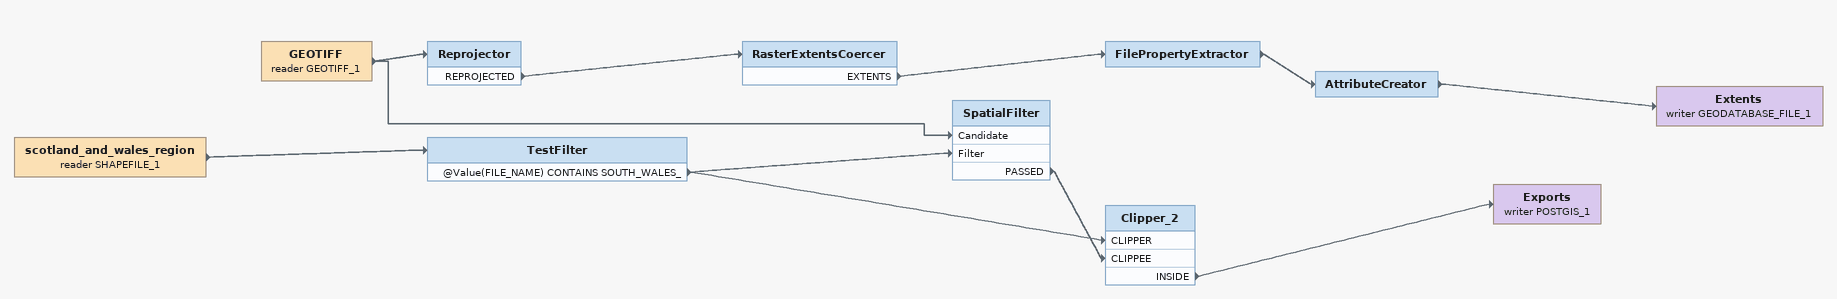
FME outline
scotland_and_wales_region (reader SHAPEFILE_1)
    -> TestFilter
TestFilter
    @Value(FILE_NAME) CONTAINS SOUTH_WALES_ -> Clipper_2 [CLIPPER]
    @Value(FILE_NAME) CONTAINS SOUTH_WALES_ -> SpatialFilter [Filter]
GEOTIFF (reader GEOTIFF_1)
    -> Reprojector
    -> SpatialFilter [Candidate]
Reprojector
    REPROJECTED -> RasterExtentsCoercer
RasterExtentsCoercer
    EXTENTS -> FilePropertyExtractor
FilePropertyExtractor
    -> AttributeCreator
AttributeCreator
    -> Extents (writer GEODATABASE_FILE_1)
Extents (writer GEODATABASE_FILE_1)
SpatialFilter
    PASSED -> Clipper_2 [CLIPPEE]
Clipper_2
    INSIDE -> Exports (writer POSTGIS_1)
Exports (writer POSTGIS_1)
